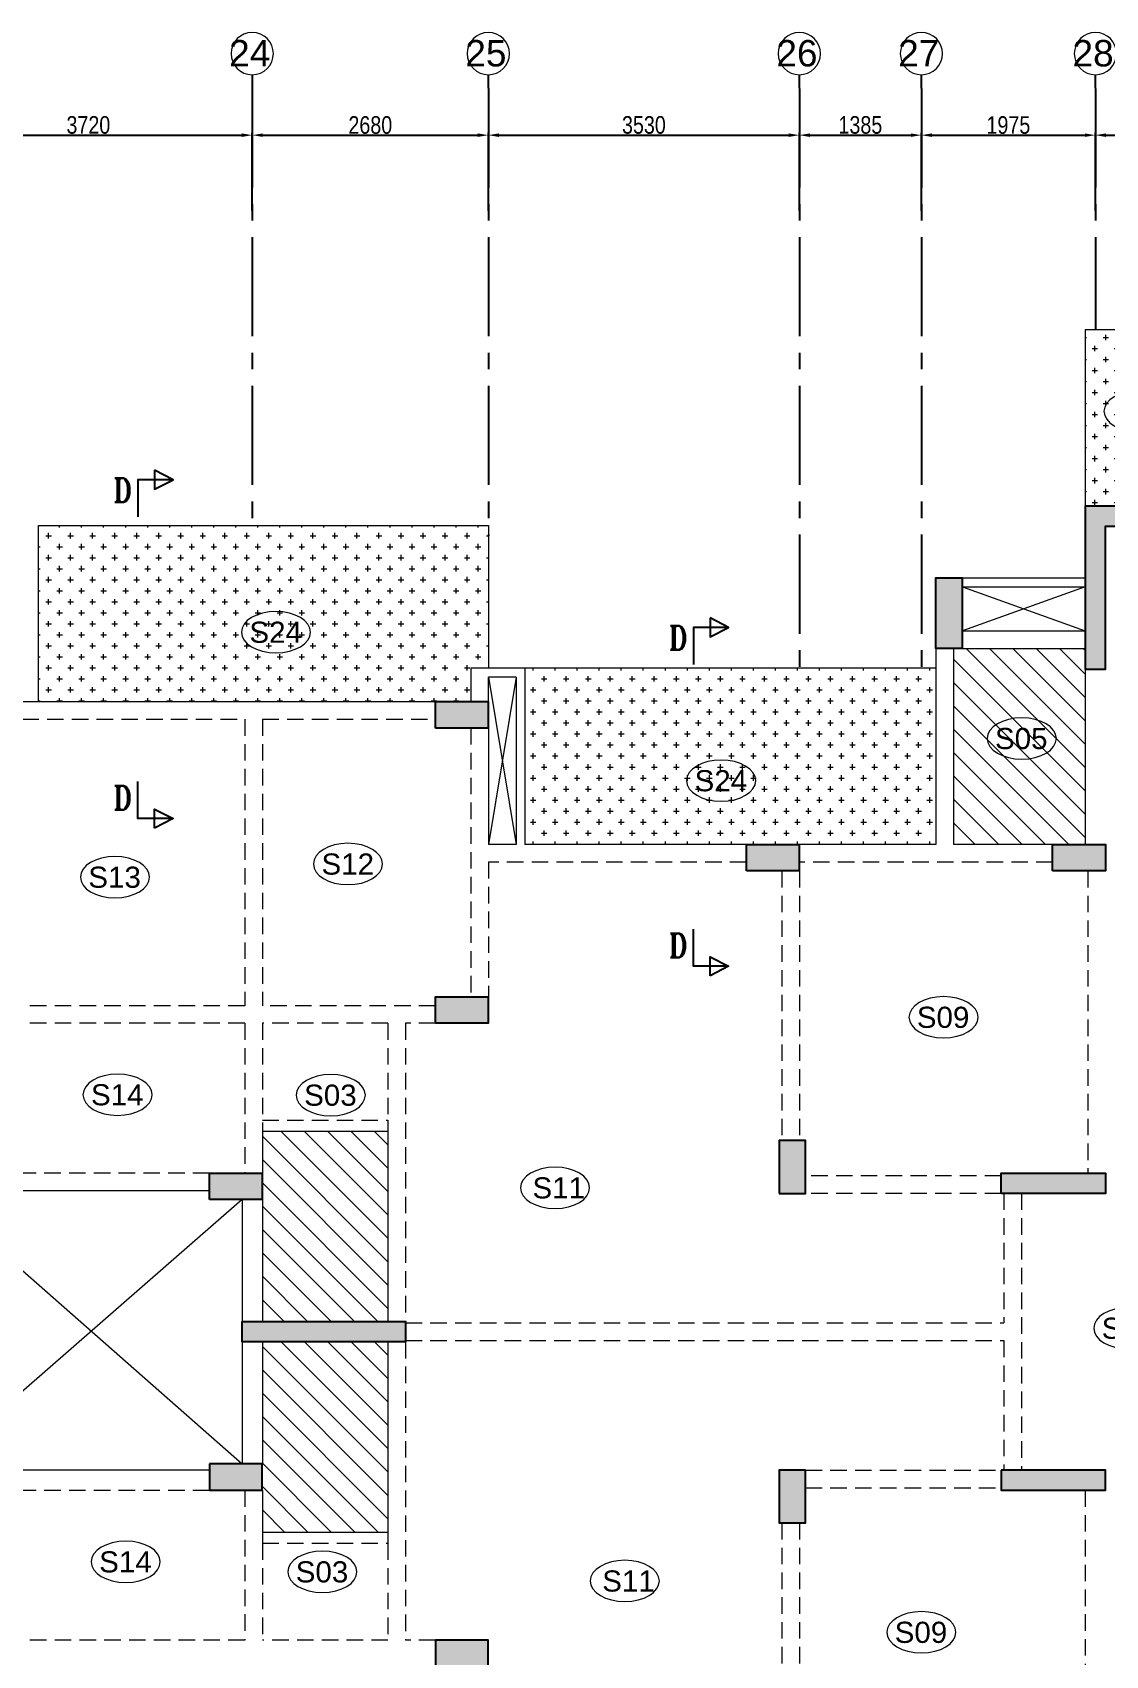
# Model space of a CAD drawing. Header units: millimetres. Extents: x 1255966 to 1543449, y 318653 to 465396.
# Drawn here: x 1300457 to 1312637, y 351983 to 370403 of the extents above; entities that cross this region are included whole.
import ezdxf
from ezdxf.enums import TextEntityAlignment as Align

# ---------------------------------------------------------------- set-up
doc = ezdxf.new("R2010")
doc.units = ezdxf.units.MM
doc.header["$LTSCALE"] = 500
doc.header["$MEASUREMENT"] = 0
doc.header["$PDMODE"] = 34
doc.linetypes.add('HIDDEN', pattern=[0.375, 0.25, -0.125])
doc.linetypes.add('Site$0$CENTER2', pattern=[1.125, 0.75, -0.125, 0.125, -0.125])
doc.layers.get('Defpoints').update_dxf_attribs({"lineweight": 0})
for name, color, linetype, lineweight in [('CALL', 1, 'Continuous', 18), ('CUT OUT', 1, 'Continuous', 13), ('GRID NO.', 7, 'Continuous', 20), ('HATCH', 1, 'Continuous', 5), ('TEXT 01', 3, 'Continuous', 15), ('TOWER AREA BEAM..', 3, 'Continuous', 20), ('TOWER COL HATCH', 253, 'Continuous', 20)]:
    doc.layers.add(name, color=color, linetype=linetype, lineweight=lineweight)
for name, color, linetype in [('GLASS', 5, 'Continuous'), ('GRID', 7, 'Continuous'), ('GRID DIM', 7, 'Continuous'), ('S-FRAMING PLAN', 4, 'Continuous'), ('sec', 31, 'Continuous'), ('TEXT-20', 3, 'Continuous'), ('TOWER AREA COLUMN.', 6, 'Continuous')]:
    doc.layers.add(name, color=color, linetype=linetype)
doc.styles.add('ABHI', font='arial.ttf')
doc.styles.add('D50', font='arial.ttf', dxfattribs={"width": 0.8})
doc.styles.add('RT', font='romant.shx', dxfattribs={"height": 8})
doc.dimstyles.new('INNER DIM', dxfattribs={"dimtxt": 200, "dimasz": 120, "dimexe": 25, "dimexo": 25, "dimgap": 12, "dimtad": 1, "dimdec": 0, "dimrnd": 5, "dimzin": 0, "dimdsep": 46, "dimtxsty": 'D50', "dimcen": 0.09, "dimdle": 25, "dimclrt": 6, "dimadec": 0, "dimazin": 0, "dimtfac": 1, "dimtdec": 0, "dimtofl": 0, "dimtmove": 1, "dimatfit": 3, "dimfxl": 75, "dimtolj": 1, "dimtzin": 0, "dimarcsym": 0})
pattern_1 = [(90, (-1381890.62, -304839.69), (-125, 125), [62.5, -187.5]), (180, (-1381859.37, -304808.44), (-125, -125), [62.5, -187.5])]
pattern_2 = [(45, (-1381890.62, -304839.69), (-132.582521, 132.582521), [])]

# ---------------------------------------------------------------- blocks, each defined once
blk = doc.blocks.new('GRID MARK')
at = {"layer": 'GRID NO.', "const_width": 50}
blk.add_lwpolyline([(0, -541), (0, -891)], dxfattribs=at)
at = {"layer": 'GRID NO.'}
blk.add_circle((0, 0), 541, dxfattribs=at)
at = {"layer": 'GRID NO.', "style": 'D50', "width": 0.8}
blk.add_attdef('Y1', text='', height=500, dxfattribs=at).set_placement((-33, -267), align=Align.CENTER)
blk = doc.blocks.new('*D385')
at = {"layer": 'Defpoints', "color": 0, "linetype": 'Continuous', "transparency": 16777216}
for p in [(1302952, 369237), (1299232, 368354), (1302952, 368354)]:
    blk.add_point(p, dxfattribs=at)
at = {"layer": 'GRID DIM', "color": 0, "linetype": 'Continuous', "lineweight": -2, "transparency": 16777216}
for p, q in [((1299232, 368379), (1299232, 369262)), ((1302952, 368379), (1302952, 369262))]:
    blk.add_line(p, q, dxfattribs=at)
at = {"layer": 'GRID DIM', "linetype": 'Continuous', "lineweight": -2, "transparency": 16777216}
blk.add_line((1299352, 369237), (1302832, 369237), dxfattribs=at)
at = {"layer": 'GRID DIM', "linetype": 'Continuous', "transparency": 16777216}
for points in [[(1299352, 369257), (1299352, 369217), (1299232, 369237)], [(1302832, 369257), (1302832, 369217), (1302952, 369237)]]:
    blk.add_solid(points, dxfattribs=at)
at = {"layer": 'GRID DIM', "linetype": 'Continuous', "transparency": 16777216, "insert": (1301092, 369352), "char_height": 200, "attachment_point": 5, "style": 'D50'}
blk.add_mtext('\\A1;3720', dxfattribs=at)
blk = doc.blocks.new('*D386')
at = {"layer": 'Defpoints', "color": 0, "linetype": 'Continuous', "transparency": 16777216}
for p in [(1305632, 369237), (1302952, 368354), (1305632, 368354)]:
    blk.add_point(p, dxfattribs=at)
at = {"layer": 'GRID DIM', "color": 0, "linetype": 'Continuous', "lineweight": -2, "transparency": 16777216}
for p, q in [((1302952, 368379), (1302952, 369262)), ((1305632, 368379), (1305632, 369262))]:
    blk.add_line(p, q, dxfattribs=at)
at = {"layer": 'GRID DIM', "linetype": 'Continuous', "lineweight": -2, "transparency": 16777216}
blk.add_line((1303072, 369237), (1305512, 369237), dxfattribs=at)
at = {"layer": 'GRID DIM', "linetype": 'Continuous', "transparency": 16777216}
for points in [[(1303072, 369257), (1303072, 369217), (1302952, 369237)], [(1305512, 369257), (1305512, 369217), (1305632, 369237)]]:
    blk.add_solid(points, dxfattribs=at)
at = {"layer": 'GRID DIM', "linetype": 'Continuous', "transparency": 16777216, "insert": (1304292, 369351), "char_height": 200, "attachment_point": 5, "style": 'D50'}
blk.add_mtext('\\A1;2680', dxfattribs=at)
blk = doc.blocks.new('*D387')
at = {"layer": 'Defpoints', "color": 0, "linetype": 'Continuous', "transparency": 16777216}
for p in [(1309162, 369237), (1305632, 368354), (1309162, 368354)]:
    blk.add_point(p, dxfattribs=at)
at = {"layer": 'GRID DIM', "color": 0, "linetype": 'Continuous', "lineweight": -2, "transparency": 16777216}
for p, q in [((1305632, 368379), (1305632, 369262)), ((1309162, 368379), (1309162, 369262))]:
    blk.add_line(p, q, dxfattribs=at)
at = {"layer": 'GRID DIM', "linetype": 'Continuous', "lineweight": -2, "transparency": 16777216}
blk.add_line((1305752, 369237), (1309042, 369237), dxfattribs=at)
at = {"layer": 'GRID DIM', "linetype": 'Continuous', "transparency": 16777216}
for points in [[(1305752, 369257), (1305752, 369217), (1305632, 369237)], [(1309042, 369257), (1309042, 369217), (1309162, 369237)]]:
    blk.add_solid(points, dxfattribs=at)
at = {"layer": 'GRID DIM', "linetype": 'Continuous', "transparency": 16777216, "insert": (1307397, 369352), "char_height": 200, "attachment_point": 5, "style": 'D50'}
blk.add_mtext('\\A1;3530', dxfattribs=at)
blk = doc.blocks.new('*D388')
at = {"layer": 'Defpoints', "color": 0, "linetype": 'Continuous', "transparency": 16777216}
for p in [(1310547, 369237), (1309162, 368354), (1310547, 368354)]:
    blk.add_point(p, dxfattribs=at)
at = {"layer": 'GRID DIM', "color": 0, "linetype": 'Continuous', "lineweight": -2, "transparency": 16777216}
for p, q in [((1309162, 368379), (1309162, 369262)), ((1310547, 368379), (1310547, 369262))]:
    blk.add_line(p, q, dxfattribs=at)
at = {"layer": 'GRID DIM', "linetype": 'Continuous', "lineweight": -2, "transparency": 16777216}
blk.add_line((1309282, 369237), (1310427, 369237), dxfattribs=at)
at = {"layer": 'GRID DIM', "linetype": 'Continuous', "transparency": 16777216}
for points in [[(1309282, 369257), (1309282, 369217), (1309162, 369237)], [(1310427, 369257), (1310427, 369217), (1310547, 369237)]]:
    blk.add_solid(points, dxfattribs=at)
at = {"layer": 'GRID DIM', "linetype": 'Continuous', "transparency": 16777216, "insert": (1309854, 369352), "char_height": 200, "attachment_point": 5, "style": 'D50'}
blk.add_mtext('\\A1;1385', dxfattribs=at)
blk = doc.blocks.new('*D389')
at = {"layer": 'Defpoints', "color": 0, "linetype": 'Continuous', "transparency": 16777216}
for p in [(1312522, 369237), (1310547, 368354), (1312522, 368354)]:
    blk.add_point(p, dxfattribs=at)
at = {"layer": 'GRID DIM', "color": 0, "linetype": 'Continuous', "lineweight": -2, "transparency": 16777216}
for p, q in [((1310547, 368379), (1310547, 369262)), ((1312522, 368379), (1312522, 369262))]:
    blk.add_line(p, q, dxfattribs=at)
at = {"layer": 'GRID DIM', "linetype": 'Continuous', "lineweight": -2, "transparency": 16777216}
blk.add_line((1310667, 369237), (1312402, 369237), dxfattribs=at)
at = {"layer": 'GRID DIM', "linetype": 'Continuous', "transparency": 16777216}
for points in [[(1310667, 369257), (1310667, 369217), (1310547, 369237)], [(1312402, 369257), (1312402, 369217), (1312522, 369237)]]:
    blk.add_solid(points, dxfattribs=at)
at = {"layer": 'GRID DIM', "linetype": 'Continuous', "transparency": 16777216, "insert": (1311534, 369351), "char_height": 200, "attachment_point": 5, "style": 'D50'}
blk.add_mtext('\\A1;1975', dxfattribs=at)
blk = doc.blocks.new('*D390')
at = {"layer": 'Defpoints', "color": 0, "linetype": 'Continuous', "transparency": 16777216}
for p in [(1314252, 369237), (1312522, 368354), (1314252, 368354)]:
    blk.add_point(p, dxfattribs=at)
at = {"layer": 'GRID DIM', "color": 0, "linetype": 'Continuous', "lineweight": -2, "transparency": 16777216}
for p, q in [((1312522, 368379), (1312522, 369262)), ((1314252, 368379), (1314252, 369262))]:
    blk.add_line(p, q, dxfattribs=at)
at = {"layer": 'GRID DIM', "linetype": 'Continuous', "lineweight": -2, "transparency": 16777216}
blk.add_line((1312642, 369237), (1314132, 369237), dxfattribs=at)
at = {"layer": 'GRID DIM', "linetype": 'Continuous', "transparency": 16777216}
for points in [[(1312642, 369257), (1312642, 369217), (1312522, 369237)], [(1314132, 369257), (1314132, 369217), (1314252, 369237)]]:
    blk.add_solid(points, dxfattribs=at)
at = {"layer": 'GRID DIM', "linetype": 'Continuous', "transparency": 16777216, "insert": (1313387, 369352), "char_height": 200, "attachment_point": 5, "style": 'D50'}
blk.add_mtext('\\A1;1730', dxfattribs=at)
blk = doc.blocks.new('A$Ca8bcdc7a')
at = {"layer": 'HATCH', "ltscale": 10}
h = blk.add_hatch(dxfattribs=at)
h.set_pattern_fill('CROSS', color=1, scale=500, angle=90)
h.set_pattern_definition(pattern_1)
h.paths.add_polyline_path([(5515, 7500), (6165, 7500), (6165, 9500), (2215, 9500), (2100, 9500), (2100, 9000), (2215, 9000), (2215, 7500)])
h = blk.add_hatch(dxfattribs=at)
h.set_pattern_fill('CROSS', color=1, scale=500, angle=90)
h.set_pattern_definition(pattern_1)
h.paths.add_polyline_path([(18045, 7280), (12940, 7280), (12940, 5660), (13140, 5660), (13140, 5280), (18045, 5280)])
h = blk.add_hatch(dxfattribs=at)
h.set_pattern_fill('ANSI31', color=1, scale=1500)
h.set_pattern_definition(pattern_2)
h.paths.add_polyline_path([(6165, 3660), (6685, 3660), (7660, 3660), (7660, 5885), (6165, 5885), (6165, 5650)])
h = blk.add_hatch(dxfattribs=at)
h.set_pattern_fill('CROSS', color=1, scale=500, angle=90)
h.set_pattern_definition(pattern_1)
h.paths.add_polyline_path([(12525, 5660), (7860, 5660), (7860, 3660), (9410, 3660), (10160, 3660), (12525, 3660)])
h = blk.add_hatch(dxfattribs=at)
h.set_pattern_fill('ANSI31', color=1, scale=1500)
h.set_pattern_definition(pattern_2)
h.paths.add_polyline_path([(15505, -1755), (15505, -370), (15505, -70), (15505, 405), (14080, 405), (14080, -1755)])
h = blk.add_hatch(dxfattribs=at)
h.set_pattern_fill('ANSI31', color=1, scale=1500)
h.set_pattern_definition(pattern_2)
h.paths.add_polyline_path([(14080, -4145), (15505, -4145), (15505, -3670), (15505, -3370), (15505, -1985), (14080, -1985)])
at = {"layer": 'CUT OUT', "color": 1, "ltscale": 10}
for p, q in [((7560, 6585), (6165, 6085)), ((6165, 6585), (7560, 6085)), ((12625, 5560), (12940, 3660)), ((12940, 5560), (12625, 3660)), ((19255, -270), (15735, -3370)), ((15735, -370), (19255, -3440))]:
    blk.add_line(p, q, dxfattribs=at)
at = {"layer": 'S-FRAMING PLAN', "color": 3, "linetype": 'ByBlock', "lineweight": 20, "ltscale": 10}
for p, q in [((7560, 6685), (6165, 6685)), ((7560, 6585), (6165, 6585)), ((7560, 6085), (6165, 6085)), ((7560, 5885), (6165, 5885)), ((7660, 5885), (7660, 3660)), ((7860, 5885), (7860, 3660)), ((6165, 5650), (6165, 3660)), ((12525, 5660), (12525, 3660)), ((12526, 5660), (13140, 5660)), ((12625, 5560), (12625, 3660)), ((12625, 5560), (12940, 5560)), ((12940, 5280), (12940, 5560)), ((13540, 5280), (18230, 5280)), ((12940, 4980), (12940, 3660)), ((6535, 3660), (7660, 3660)), ((7860, 3660), (9410, 3660)), ((10010, 3660), (12525, 3660)), ((12625, 3660), (12940, 3660)), ((14080, 530), (14080, -1755)), ((15505, 405), (14080, 405)), ((15505, 405), (15505, -70)), ((16105, -270), (19255, -270)), ((15505, -370), (15505, -1755)), ((15735, -370), (15735, -1755)), ((14080, -1985), (14080, -4270)), ((15505, -1985), (15505, -3370)), ((15735, -1985), (15735, -3370)), ((16105, -3440), (19255, -3440)), ((15505, -3670), (15505, -4270)), ((15505, -4145), (14080, -4145))]:
    blk.add_line(p, q, dxfattribs=at)
for points in [[(2100, 9000), (2100, 9500), (6165, 9500), (6165, 7500)], [(18045, 5280), (18045, 7280), (12940, 7280), (12940, 5660)], [(7860, 5660), (12525, 5660)], [(13140, 5660), (13140, 5280)]]:
    blk.add_lwpolyline(points, dxfattribs=at)
at = {"layer": 'TOWER AREA BEAM..', "color": 3, "linetype": 'HIDDEN', "ltscale": 1.5}
for p, q in [((13140, 4980), (13140, 1930)), ((15505, 5080), (13540, 5080)), ((15505, 5080), (15505, 1830)), ((18230, 5080), (15705, 5080)), ((15705, 5080), (15705, 1830)), ((6135, 3360), (6135, -70)), ((6535, 3460), (9410, 3460)), ((9410, 3360), (9410, 300)), ((9610, 3360), (9610, 300)), ((10010, 3460), (12940, 3460)), ((12940, 3460), (12940, 1930)), ((13540, 1830), (15505, 1830)), ((15705, 1830), (18230, 1830)), ((13540, 1630), (13880, 1630)), ((13880, 1630), (13880, -1755)), ((14080, 1630), (14080, 530)), ((14080, 1630), (15505, 1630)), ((15505, 1630), (15505, 405)), ((15705, 1630), (15705, -70)), ((15705, 1630), (18230, 1630)), ((15505, 530), (14080, 530)), ((7119, -100), (9340, -100)), ((16105, -70), (18630, -70)), ((6889, -300), (6889, -3440)), ((7089, -300), (7089, -1770)), ((7119, -300), (9340, -300)), ((13880, -1770), (7089, -1770)), ((13880, -1970), (7089, -1970)), ((7089, -1970), (7089, -3440)), ((13880, -1985), (13880, -5370)), ((9340, -3440), (7119, -3440)), ((6165, -3670), (6165, -7100)), ((9340, -3640), (7119, -3640)), ((15705, -3670), (15705, -5370)), ((16105, -3670), (18630, -3670)), ((9410, -4040), (9410, -7100)), ((9610, -4040), (9610, -7100)), ((15505, -4270), (14080, -4270)), ((14080, -4270), (14080, -5370)), ((15505, -4270), (15505, -5370)), ((13540, -5370), (13880, -5370)), ((14080, -5370), (15505, -5370)), ((15705, -5370), (18230, -5370))]:
    blk.add_line(p, q, dxfattribs=at)
blk = doc.blocks.new('3tgra')
at = {"layer": 'TOWER COL HATCH'}
h = blk.add_hatch(color=253, dxfattribs=at)
h.dxf.hatch_style = 1
h.paths.add_polyline_path([(1387406, 93642), (1388056, 93642), (1388056, 91792), (1387826, 91792), (1387826, 93412), (1387406, 93412)])
h = blk.add_hatch(color=253, dxfattribs=at)
h.dxf.hatch_style = 1
h.paths.add_polyline_path([(1389451, 92027), (1389751, 92027), (1389751, 92827), (1389451, 92827)])
h = blk.add_hatch(color=253, dxfattribs=at)
h.dxf.hatch_style = 1
h.paths.add_polyline_path([(1395431, 91122), (1395431, 91422), (1394831, 91422), (1394831, 91122)])
h = blk.add_hatch(color=253, dxfattribs=at)
h.dxf.hatch_style = 1
h.paths.add_polyline_path([(1388426, 89502), (1388426, 89802), (1387826, 89802), (1387826, 89502)])
h = blk.add_hatch(color=253, dxfattribs=at)
h.dxf.hatch_style = 1
h.paths.add_polyline_path([(1391901, 89502), (1391901, 89802), (1391301, 89802), (1391301, 89502)])
h = blk.add_hatch(color=253, dxfattribs=at)
h.dxf.hatch_style = 1
h.paths.add_polyline_path([(1395431, 87772), (1395431, 88072), (1394831, 88072), (1394831, 87772)])
h = blk.add_hatch(color=253, dxfattribs=at)
h.dxf.hatch_style = 1
h.paths.add_polyline_path([(1391531, 85842), (1391231, 85842), (1391231, 86442), (1391531, 86442)])
h = blk.add_hatch(color=253, dxfattribs=at)
h.dxf.hatch_style = 1
h.paths.add_polyline_path([(1389011, 85842), (1389011, 86072), (1387826, 86072), (1387826, 85842)])
h = blk.add_hatch(color=253, dxfattribs=at)
h.dxf.hatch_style = 1
h.paths.add_polyline_path([(1397996, 85772), (1397996, 86072), (1397396, 86072), (1397396, 85772)])
h = blk.add_hatch(color=253, dxfattribs=at)
h.dxf.hatch_style = 1
h.paths.add_polyline_path([(1397626, 84387), (1395771, 84387), (1395771, 84157), (1397626, 84157)])
h = blk.add_hatch(color=253, dxfattribs=at)
h.dxf.hatch_style = 1
h.paths.add_polyline_path([(1397996, 82772), (1397996, 82472), (1397396, 82472), (1397396, 82772)])
h = blk.add_hatch(color=253, dxfattribs=at)
h.dxf.hatch_style = 1
h.paths.add_polyline_path([(1389010, 82702), (1389010, 82472), (1387826, 82472), (1387826, 82702)])
h = blk.add_hatch(color=253, dxfattribs=at)
h.dxf.hatch_style = 1
h.paths.add_polyline_path([(1391231, 82702), (1391531, 82702), (1391531, 82102), (1391231, 82102)])
h = blk.add_hatch(color=253, dxfattribs=at)
h.dxf.hatch_style = 1
h.paths.add_polyline_path([(1395431, 80772), (1395431, 80472), (1394831, 80472), (1394831, 80772)])
at = {"layer": 'TOWER AREA COLUMN.', "color": 4}
blk.add_lwpolyline([(1387406, 93642), (1388056, 93642), (1388056, 91792), (1387826, 91792), (1387826, 93412), (1387406, 93412), (1387406, 93642)], dxfattribs=at)
for points in [[(1389451, 92027), (1389751, 92027), (1389751, 92827), (1389451, 92827)], [(1395431, 91122), (1395431, 91422), (1394831, 91422), (1394831, 91122)], [(1388426, 89502), (1388426, 89802), (1387826, 89802), (1387826, 89502)], [(1391901, 89502), (1391901, 89802), (1391301, 89802), (1391301, 89502)], [(1395431, 87772), (1395431, 88072), (1394831, 88072), (1394831, 87772)], [(1391531, 85842), (1391231, 85842), (1391231, 86442), (1391531, 86442)], [(1389011, 85842), (1389011, 86072), (1387826, 86072), (1387826, 85842)], [(1397996, 85772), (1397996, 86072), (1397396, 86072), (1397396, 85772)], [(1397626, 84387), (1395771, 84387), (1395771, 84157), (1397626, 84157)], [(1397996, 82772), (1397996, 82472), (1397396, 82472), (1397396, 82772)], [(1389010, 82702), (1389010, 82472), (1387826, 82472), (1387826, 82702)], [(1391231, 82702), (1391531, 82702), (1391531, 82102), (1391231, 82102)], [(1395431, 80772), (1395431, 80472), (1394831, 80472), (1394831, 80772)]]:
    blk.add_lwpolyline(points, close=True, dxfattribs=at)

msp = doc.modelspace()

# ---------------------------------------------------------------- linework, layer by layer
at = {"layer": 'CALL', "color": 200, "linetype": 'Continuous', "ltscale": 10, "extrusion": (0, 0, -1)}
for centre in [(1313011, 366103.7, -1.8), (1303221.3, 363596.6, -1.8), (1311686, 362390.5, 0), (1308273.9, 361911.6, -1.8), (1301393.9, 360816.6), (1304038, 360966.1), (1310797.9, 359226.7), (1301423.1, 358347.4), (1303843.3, 358342.9, 1.8), (1306388.7, 357290.9, 1.8), (1312894.3, 355698, 1.8), (1301516.1, 353046.7), (1303747.8, 352933.3, 1.8), (1307180.2, 352829.6, 1.8), (1310546.4, 352247.1)]:
    msp.add_ellipse(centre, major_axis=(-392.2, 0), ratio=0.597584, dxfattribs=at)
at = {"layer": 'GRID', "color": 16, "linetype": 'Site$0$CENTER2', "ltscale": 3}
for points in [[(1302951.6, 369767.3), (1302951.6, 364807.9)], [(1305631.6, 369767.3), (1305631.6, 364691.6)], [(1309161.6, 369767.3), (1309161.6, 363187.9)], [(1310546.6, 369767.3), (1310546.6, 363187.9)], [(1312521.6, 369767.3), (1312521.6, 367027.7)]]:
    msp.add_lwpolyline(points, dxfattribs=at)
at = {"layer": 'sec', "color": 4}
for points in [[(1302053.1, 365327.1), (1301654.2, 365327.1), (1301654.2, 364907.1)], [(1301844.4, 365434.3), (1301844.4, 365220), (1302053.1, 365327.1), (1301844.4, 365434.3)], [(1308358.1, 363651), (1307959.2, 363651), (1307959.2, 363231)], [(1308149.4, 363758.2), (1308149.4, 363543.9), (1308358.1, 363651), (1308149.4, 363758.2)], [(1302053.1, 361481.2), (1301654.2, 361481.2), (1301654.2, 361901.3)], [(1301844.4, 361374.1), (1301844.4, 361588.4), (1302053.1, 361481.2), (1301844.4, 361374.1)], [(1308358.1, 359805.1), (1307959.2, 359805.1), (1307959.2, 360225.1)], [(1308149.4, 359698), (1308149.4, 359912.3), (1308358.1, 359805.1), (1308149.4, 359698)]]:
    msp.add_lwpolyline(points, dxfattribs=at)

# ---------------------------------------------------------------- block references
at = {"layer": 'CUT OUT', "color": 4, "xscale": -1}
msp.add_blockref('3tgra', (2700462.2, 271386.2), dxfattribs=at)
at = {"layer": 'GLASS', "color": 4, "ltscale": 10, "xscale": -1}
msp.add_blockref('A$Ca8bcdc7a', (1318571.6, 357527.7), dxfattribs=at)
at = {"layer": 'GRID NO.'}
ref = msp.add_blockref('GRID MARK', (1302951.6, 370162.6), dxfattribs=dict(at, xscale=-0.4435200000032785, yscale=0.4435200000032785, zscale=0.4435200000032785))
ref.add_attrib('Y1', '24', dxfattribs={"height": 300, "style": 'D50'}).set_placement((1302923.3, 370017), align=Align.CENTER)
ref = msp.add_blockref('GRID MARK', (1305631.6, 370162.6), dxfattribs=dict(at, xscale=-0.4435200000032785, yscale=0.4435200000032785, zscale=0.4435200000032785))
ref.add_attrib('Y1', '25', dxfattribs={"height": 300, "style": 'D50'}).set_placement((1305604, 370017), align=Align.CENTER)
ref = msp.add_blockref('GRID MARK', (1309161.6, 370162.6), dxfattribs=dict(at, xscale=-0.4435200000032785, yscale=0.4435200000032785, zscale=0.4435200000032785))
ref.add_attrib('Y1', '26', dxfattribs={"height": 300, "style": 'D50'}).set_placement((1309134.2, 370017), align=Align.CENTER)
ref = msp.add_blockref('GRID MARK', (1310546.6, 370162.6), dxfattribs=dict(at, xscale=-0.4435200000032785, yscale=0.4435200000032785, zscale=0.4435200000032785))
ref.add_attrib('Y1', '27', dxfattribs={"height": 300, "style": 'D50'}).set_placement((1310516.7, 370017), align=Align.CENTER)
ref = msp.add_blockref('GRID MARK', (1312521.6, 370162.6), dxfattribs=dict(at, xscale=-0.4435200000032785, yscale=0.4435200000032785, zscale=0.4435200000032785))
ref.add_attrib('Y1', '28', dxfattribs={"height": 300, "style": 'D50'}).set_placement((1312495.2, 370017), align=Align.CENTER)

# ---------------------------------------------------------------- texts
at = {"layer": 'TEXT 01', "color": 2, "linetype": 'Continuous', "style": 'ABHI'}
for s, p in [('S24', (1302919.7, 363476, -1.8)), ('S05', (1311381.6, 362269.9, 0)), ('S24', (1307972.3, 361791, -1.8)), ('S12', (1303737.8, 360845.5, 0)), ('S13', (1301091.3, 360696, 0)), ('S09', (1310494.8, 359106.1, 0)), ('S14', (1301121.4, 358226.8, 0)), ('S03', (1303540.7, 358222.3, 1.7)), ('S11', (1306132.4, 357170.3, 1.7)), ('S10', (1312592.5, 355577.4, 1.7)), ('S14', (1301214.4, 352926.1, 0)), ('S03', (1303445.2, 352812.7, 1.7)), ('S11', (1306923.9, 352709, 1.7)), ('S09', (1310243.3, 352126.5, 0))]:
    msp.add_text(s, height=240, dxfattribs=at).set_placement(p)
at = {"layer": 'TEXT-20', "color": 4, "lineweight": 20, "ltscale": 0.2, "style": 'RT', "width": 0.85}
for p in [(1301372.3, 365071.1), (1307677.3, 363395), (1301372.3, 361581.8), (1307677.3, 359905.6)]:
    msp.add_text('D', height=272.2, dxfattribs=at).set_placement(p)

# ---------------------------------------------------------------- dimensions: what is measured, and where the dimension line sits
at = {"layer": 'GRID DIM', "color": 0, "linetype": 'Continuous'}
for base, p1, p2, picture, middle in [((1302951.6, 369237.4), (1299231.6, 368353.8), (1302951.6, 368353.8), '*D385', (1301091.6, 369351.6)), ((1305631.6, 369237.4), (1302951.6, 368353.8), (1305631.6, 368353.8), '*D386', (1304291.6, 369351.5)), ((1309161.6, 369237.4), (1305631.6, 368353.8), (1309161.6, 368353.8), '*D387', (1307396.6, 369351.6)), ((1310546.6, 369237.4), (1309161.6, 368353.8), (1310546.6, 368353.8), '*D388', (1309854.1, 369351.6)), ((1312521.6, 369237.4), (1310546.6, 368353.8), (1312521.6, 368353.8), '*D389', (1311534.1, 369351.5)), ((1314251.6, 369237.4), (1312521.6, 368353.8), (1314251.6, 368353.8), '*D390', (1313386.6, 369351.6))]:
    dim = msp.add_linear_dim(base=base, p1=p1, p2=p2, dimstyle='INNER DIM', override={"dimclrd": 256, "dimclrt": 256}, dxfattribs=at)
    dim.commit()
    dim.dimension.update_dxf_attribs({"geometry": picture, "text_midpoint": middle})

doc.saveas('drawing.dxf')
